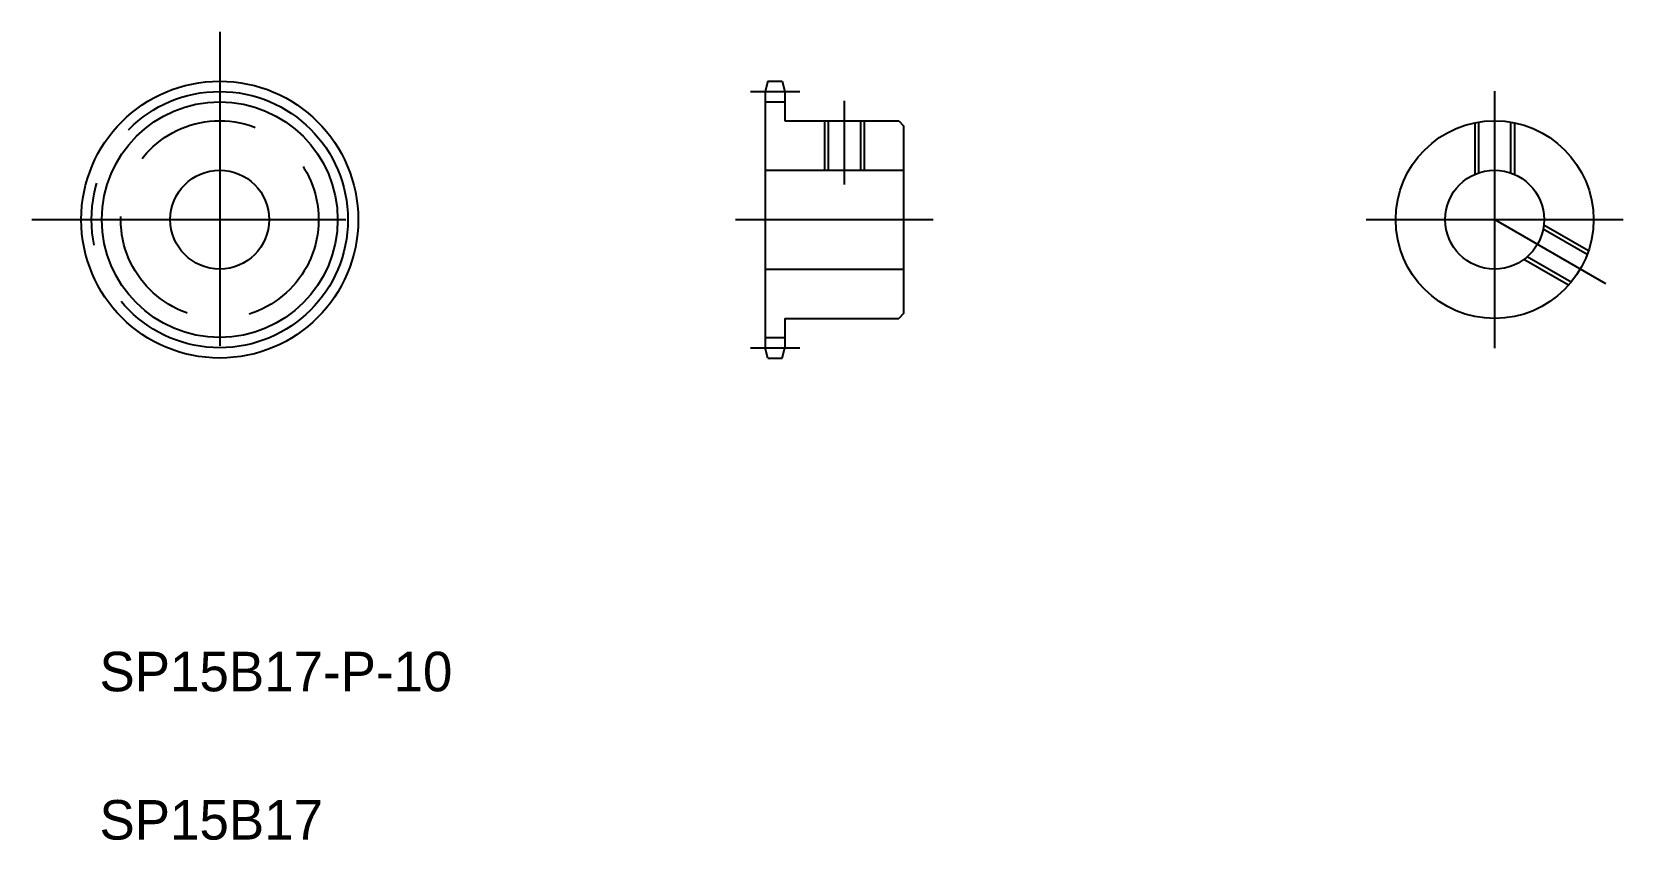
# Model space of a CAD drawing. Extents: x 46 to 207, y 44 to 126.
import ezdxf

# ---------------------------------------------------------------- set-up
doc = ezdxf.new("R2010")
doc.units = 0
doc.linetypes.add('CENTER', pattern=[50.8, 31.75, -6.35, 6.35, -6.35])
doc.linetypes.add('DASHED', pattern=[19.05, 12.7, -6.35])
doc.layers.get('0').update_dxf_attribs({"linetype": 'CONTINUOUS'})
doc.layers.add('CENTER', color=1, linetype='CENTER')

msp = doc.modelspace()

# ---------------------------------------------------------------- linework, layer by layer
at = {"color": 7, "linetype": 'CONTINUOUS'}
for p, q in [((120.12, 120.58), (119.84, 119.54)), ((119.84, 119.54), (119.84, 93.62)), ((120.12, 120.58), (121.56, 120.58)), ((121.56, 120.58), (121.84, 119.54)), ((121.84, 119.54), (121.84, 116.58)), ((119.84, 118.5), (121.84, 118.5)), ((121.84, 116.58), (133.34, 116.58)), ((126.22, 116.58), (126.22, 111.58)), ((129.46, 116.58), (129.46, 111.58)), ((133.34, 116.58), (133.84, 116.08)), ((133.84, 116.08), (133.84, 97.08)), ((119.84, 111.58), (133.84, 111.58)), ((133.84, 111.33), (133.84, 111.33)), ((133.84, 106.58), (133.84, 106.58)), ((119.84, 101.58), (133.84, 101.58)), ((121.84, 96.58), (133.34, 96.58)), ((121.84, 96.58), (121.84, 93.62)), ((133.84, 97.08), (133.34, 96.58)), ((119.84, 94.66), (121.84, 94.66)), ((120.12, 92.58), (119.84, 93.62)), ((121.56, 92.58), (121.84, 93.62)), ((120.12, 92.58), (121.56, 92.58))]:
    msp.add_line(p, q, dxfattribs=at)
at = {"color": 3, "linetype": 'CONTINUOUS'}
for p, q in [((125.84, 116.58), (125.84, 111.58)), ((129.84, 116.58), (129.84, 111.58))]:
    msp.add_line(p, q, dxfattribs=at)
at = {"color": 3, "linetype": 'DASHED'}
for p, q in [((191.59, 116.38), (191.59, 111.16)), ((191.97, 116.45), (191.97, 111.31)), ((195.21, 116.45), (195.21, 111.31)), ((195.59, 116.38), (195.59, 111.16)), ((202.94, 103.05), (198.5, 105.62)), ((203.07, 103.41), (198.56, 106.02)), ((201.07, 99.95), (196.56, 102.55)), ((201.32, 100.24), (196.88, 102.81))]:
    msp.add_line(p, q, dxfattribs=at)
at = {"color": 7, "linetype": 'CONTINUOUS'}
for centre, radius in [((64.69, 106.58), 14), ((193.59, 106.58), 10), ((64.69, 106.58), 5), ((193.59, 106.58), 5)]:
    msp.add_circle(centre, radius, dxfattribs=at)
at = {"color": 3, "linetype": 'CONTINUOUS'}
msp.add_circle((64.69, 106.58), 11.92, dxfattribs=at)
at = {"color": 3, "linetype": 'DASHED'}
msp.add_circle((64.69, 106.58), 10, dxfattribs=at)
at = {"layer": 'CENTER', "color": 1, "linetype": 'CENTER'}
for p, q in [((64.69, 125.58), (64.69, 87.58)), ((118.34, 119.54), (123.34, 119.54)), ((193.59, 119.58), (193.59, 93.58)), ((127.84, 118.58), (127.84, 110.14)), ((45.69, 106.58), (83.69, 106.58)), ((116.84, 106.58), (136.84, 106.58)), ((180.59, 106.58), (206.59, 106.58)), ((204.85, 100.08), (193.59, 106.58)), ((118.34, 93.62), (123.34, 93.62))]:
    msp.add_line(p, q, dxfattribs=at)
msp.add_circle((64.69, 106.58), 12.96, dxfattribs=at)

# ---------------------------------------------------------------- texts
at = {"color": 7, "linetype": 'CONTINUOUS'}
for s, p in [('SP15B17-P-10', (52.53, 58.87)), ('SP15B17', (52.53, 43.87))]:
    msp.add_text(s, height=4, dxfattribs=at).set_placement(p)

doc.saveas('drawing.dxf')
